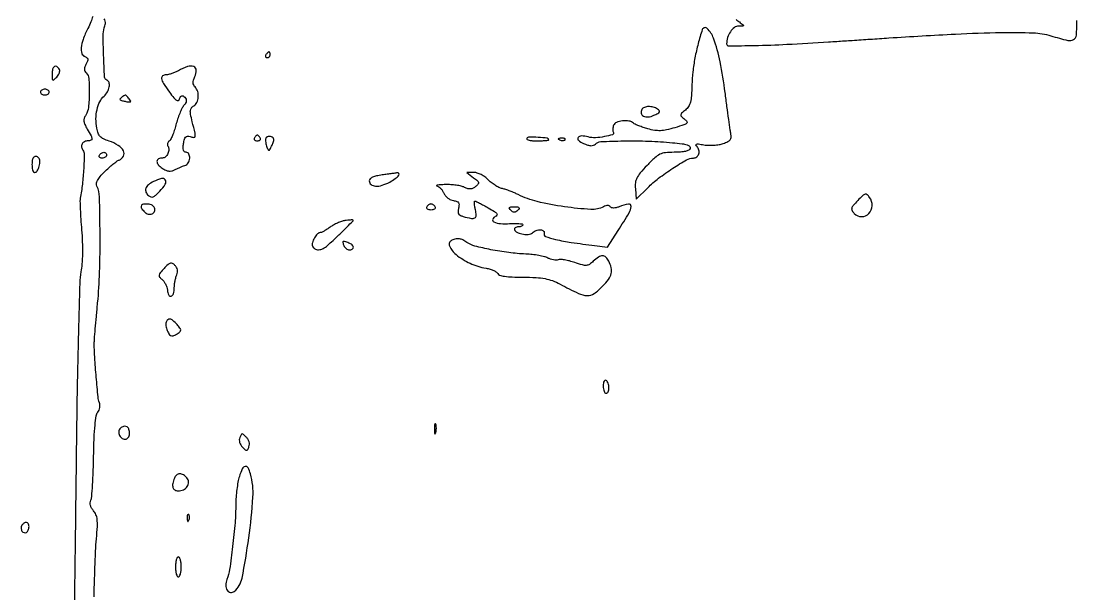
# Model space of a CAD drawing. Extents: x 0 to 5034, y 0 to 2560.
# Drawn here: x 4666.2 to 5034, y 1714.1 to 1913.7 of the extents above; entities that cross this region are included whole.
import ezdxf

# ---------------------------------------------------------------- set-up
doc = ezdxf.new("R2010")
doc.units = 0

msp = doc.modelspace()

# ---------------------------------------------------------------- linework, layer by layer
for points in [[(4915.295988, 1914.342257, 0.020923), (4916.44113, 1913.425296, -0.005352), (4917.71878, 1912.465953, -0.283896), (4917.822849, 1912.191803, -0.351715), (4917.620553, 1912.020037, -0.006889), (4916.166379, 1912, 0.163511), (4914.679337, 1911.500345, 0.083062), (4913.309022, 1910.04916, 0.072986), (4912.334484, 1908.007188, 0.075033), (4912, 1905.79083, 0.416675), (4912.675214, 1905.121262, 0.00282), (4921.715034, 1905.248155, 0.007778), (4932.943817, 1905.643938, 0.003616), (4947.5, 1906.48945, 0.000046), (4950.373441, 1906.677485, 0.000008), (4955.73125, 1907.028682, 0.000009), (4962.00772, 1907.440313, 0.000008), (4968.5, 1907.866319, -0.00329), (4991.690191, 1909.235184, -0.009742), (5007.627521, 1909.759633, -0.012431), (5018.813566, 1909.631545, -0.063607), (5024.931501, 1908.623172, 0.011553), (5030.879878, 1906.99424, 0.19653), (5032.848228, 1907.279511, 0.246126), (5033.811468, 1908.829312, 0.018362), (5034, 1913.961456)], [(4691.156331, 1915.314896, -0.040493), (4690.559771, 1913.492692, -0.017035), (4689.480905, 1911.148918, 0.024794), (4687.800532, 1907.344115, 0.06622), (4687.114146, 1904.465339, 0.115412), (4687.36813, 1902.491836, 0.214865), (4688.481686, 1901.368654, -0.077316), (4689.150172, 1900.985254, -0.186855), (4689.431638, 1900.500755, -0.131324), (4689.360997, 1899.826019, -0.031493), (4688.889045, 1898.79268, 0.038015), (4688.451788, 1897.801323, 0.086544), (4688.316421, 1896.997069, 0.108846), (4688.471313, 1896.31323, 0.08667), (4688.907359, 1895.692641, -0.180263), (4689.810173, 1893.717343, -0.020304), (4689.967591, 1888.706435, -0.023245), (4689.687233, 1883.676412, -0.114518), (4688.77227, 1881.006953, 0.057374), (4688.229643, 1879.865103, 0.108139), (4688.114564, 1878.856099, 0.083634), (4688.426975, 1877.721807, 0.024486), (4689.27227, 1876.11623, -0.009963), (4690.5961, 1873.769624, -0.106441), (4690.898537, 1872.724298, -0.326101), (4690.564866, 1872.193152, -0.095145), (4689.559017, 1872, 0.116888), (4688.326689, 1871.707921, 0.152779), (4687.498915, 1870.907419, 0.160537), (4687.298654, 1869.810479, 0.131329), (4687.764166, 1868.706195, -0.172292), (4688.232348, 1867.288073, -0.0086), (4688.035711, 1862.319904, -0.014571), (4687.571287, 1856.926618, -0.018651), (4686.814917, 1852, 0.054638), (4686.734188, 1850.998931, 0.003739), (4686.837298, 1848.15, 0.005306), (4687.022089, 1844.748087, 0.003958), (4687.295411, 1841, -0.011659), (4687.536158, 1836.809846, -0.012374), (4687.574542, 1832.695467, -0.013145), (4687.421854, 1829.036516, -0.030348), (4687.068879, 1826.308451, 0.039882), (4686.651051, 1822.51244, 0.001028), (4686.173394, 1805.366937, 0.002176), (4685.741253, 1785.218843, 0.001483), (4685.417569, 1762.308451, -0.000308), (4685.137306, 1738.510146, -0.000346), (4684.837977, 1715.634358, -0.000317), (4684.55747, 1696.169761, -0.001881)], [(4691.644898, 1713.114143, -0.002513), (4691.898013, 1721.631558, -0.002424), (4692.190083, 1729.006312, -0.010791), (4692.475973, 1733.330837, 0.008055), (4692.784673, 1737.641906, 0.039907), (4692.725397, 1740.071161, 0.072531), (4692.31098, 1741.701118, 0.085654), (4691.46055, 1743.043592, -0.049862), (4690.780276, 1743.965091, -0.071527), (4690.391694, 1744.901167, -0.080019), (4690.307402, 1745.825267, -0.083961), (4690.521074, 1746.712755, 0.080881), (4690.832236, 1747.971284, 0.004522), (4691.122957, 1752.006196, 0.00687), (4691.360507, 1756.836201, 0.004971), (4691.497695, 1762.223232, -0.00571), (4691.66492, 1768.42918, -0.014447), (4691.968261, 1772.932853, -0.015274), (4692.379567, 1776.161996, -0.134677), (4692.967216, 1777.460497, 0.07467), (4693.396391, 1778.170561, 0.056292), (4693.650605, 1779.047565, 0.056748), (4693.701494, 1779.950588, 0.07981), (4693.52858, 1780.737265, -0.069022), (4693.043259, 1782.739358, -0.003289), (4692.397885, 1789.627837, -0.005959), (4691.880149, 1796.525468, -0.015516), (4691.721049, 1801.5, -0.019691), (4691.771572, 1802.81385, -0.001423), (4692.064484, 1806.4375, -0.001992), (4692.44345, 1810.758012, -0.001505), (4692.892836, 1815.5, 0.01694), (4693.574774, 1826.204479, 0.008946), (4693.732569, 1839.516475, 0.004859), (4693.528591, 1852.461247, 0.104934), (4692.6474, 1856.148592, -0.144245), (4692.494992, 1857.110319, -0.08833), (4692.843008, 1858.213631, -0.05616), (4693.744039, 1859.547898, -0.019813), (4695.312406, 1861.245739, -0.013066), (4696.751493, 1862.611515, -0.014132), (4698.223682, 1863.863838, -0.013736), (4699.541674, 1864.863993, -0.063902), (4700.380481, 1865.315763, 0.187416), (4701.871794, 1866.669125, 0.243452), (4701.845821, 1868.486109, 0.131722), (4700.026712, 1870.423803, 0.06007), (4696.853127, 1871.898605, -0.032303), (4694.950317, 1872.657745, -0.091348), (4693.796109, 1873.492915, -0.100391), (4693.076812, 1874.634845, -0.044167), (4692.591846, 1876.362111, -0.049515), (4692.306993, 1879.647107, -0.052126), (4692.684048, 1882.865928, -0.056943), (4693.649253, 1885.642745, -0.097038), (4695.114777, 1887.603872, 0.080615), (4696.30414, 1889.091765, 0.086102), (4696.928228, 1890.846605, 0.113624), (4696.843781, 1892.343093, 0.240556), (4696.069143, 1893.166667, -0.302162), (4695.295406, 1894.205762, -0.004813), (4694.959865, 1901.905893, -0.008949), (4694.841884, 1909.267814, -0.100352), (4695.425933, 1912.121061, 0.095677), (4695.5881, 1912.877559, 0.071899), (4695.483297, 1913.724252, 0.066892), (4695.127928, 1914.564105, 0.062964)]]:
    msp.add_lwpolyline(points, format="xyb")
for points in [[(4903.514963, 1910.75, 0.017718), (4902.062749, 1905.889656, 0.017441), (4900.949739, 1900.913202, 0.017981), (4900.21754, 1896.042091, 0.022758), (4899.909426, 1891.5, -0.01101), (4899.741904, 1887.715989, -0.047175), (4899.38137, 1885.489587, -0.078425), (4898.721611, 1883.977215, -0.077891), (4897.62692, 1882.737495, 0.014547), (4896.327661, 1881.595495, 0.185402), (4896.047927, 1881.022258, 0.231373), (4896.257615, 1880.477424, 0.023429), (4897.348248, 1879.555412, -0.073942), (4898.168768, 1878.706202, -0.385788), (4898.099893, 1878.11403, -0.101677), (4897.134517, 1877.566457, -0.006158), (4893.940612, 1876.575004, -0.017463), (4891.058486, 1875.827553, -0.044062), (4888.911701, 1875.545229, -0.050346), (4886.92293, 1875.660537, -0.029515), (4884.592364, 1876.175666, -0.011575), (4882.955931, 1876.681326, -0.013388), (4881.42307, 1877.240199, -0.012483), (4880.15587, 1877.777987, -0.073284), (4879.55, 1878.168578, 0.14178), (4877.97592, 1878.904341, 0.06619), (4875.704955, 1878.957441, 0.06848), (4873.610367, 1878.432509, 0.208465), (4872.603744, 1877.409758, 0.042553), (4872.409531, 1876.737784, 0.041017), (4872.328759, 1876.03425, 0.04394), (4872.363849, 1875.402642, 0.102924), (4872.524546, 1874.960284, -0.486359), (4872.227509, 1874.151016, -0.033017), (4869.484919, 1873.457557, -0.034622), (4866.257481, 1873.09316, -0.072405), (4863.748265, 1873.348333, 0.04921), (4861.390174, 1873.698853, 0.254228), (4860.242671, 1873.146409, 0.397625), (4860.371922, 1872.178193, 0.06621), (4862.130623, 1871.102474, 0.023563), (4863.634734, 1870.519774, 0.067365), (4864.734307, 1870.310632, 0.100441), (4865.580819, 1870.435785, 0.110042), (4866.280534, 1870.880534, -0.187172), (4868.17164, 1871.714495, -0.006897), (4876.128029, 1871.965057, -0.013039), (4884.848089, 1871.891894, -0.014929), (4893.16613, 1871.356118, -0.009471), (4896.446321, 1870.983477, -0.045442), (4898.27943, 1870.568009, -0.11329), (4899.157436, 1870.042515, -0.301755), (4899.309142, 1869.363227, -0.184023), (4898.774503, 1868.76627, -0.059354), (4897.642998, 1868.343117, -0.041834), (4895.974254, 1868.081203, -0.018018), (4893.721594, 1868, 0.025224), (4890.659093, 1867.845407, 0.087753), (4888.760049, 1867.307686, 0.074248), (4886.996985, 1866.103547, 0.014831), (4884.272739, 1863.424159, 0.014585), (4881.905055, 1860.804245, 0.060418), (4880.729277, 1859.029099, 0.086549), (4880.229, 1857.362712, 0.051172), (4880.194156, 1855.280738), (4880.5, 1851.713158), (4884.5, 1855.660739, -0.03214), (4888.289382, 1858.947891, -0.018491), (4893.233518, 1862.427862, -0.014113), (4898.063096, 1865.376343, -0.130708), (4900.408034, 1866, 0.166689), (4901.564321, 1866.396498, 0.15217), (4902.28621, 1867.43357, 0.137292), (4902.331126, 1868.786273, 0.129772), (4901.671855, 1869.999436, -0.09436), (4901.312668, 1870.562634, -0.452852), (4901.464525, 1870.860931, -0.097386), (4902.220809, 1870.9028, -0.009146), (4904.068478, 1870.610032, 0.037224), (4905.666349, 1870.448056, 0.024226), (4907.521802, 1870.488569, 0.024362), (4909.338701, 1870.705784, 0.041956), (4910.81342, 1871.084803, 0.02821), (4912.410571, 1871.744746, 0.108512), (4913.251401, 1872.40329, 0.152975), (4913.583918, 1873.220102, 0.076127), (4913.506157, 1874.346062, -0.018766), (4913.244985, 1875.754241, -0.00151), (4912.707925, 1879.488592, -0.002036), (4912.098669, 1883.949216, -0.001562), (4911.468045, 1888.827869, 0.018243), (4909.716386, 1899.552079, 0.037425), (4907.420399, 1907.745829, 0.108633), (4905.262154, 1911.154562, 0.557705)], [(4751.5, 1902, 0.082592), (4751.343488, 1901.6179, 0.161196), (4751.3746, 1901.29375, 0.182303), (4751.586039, 1901.078288, 0.108972), (4751.940983, 1901, 0.093332), (4752.345238, 1901.076123, 0.09642), (4752.688914, 1901.29375, 0.099167), (4752.918938, 1901.618444, 0.105053), (4753, 1902, 0.042167), (4752.967655, 1902.382849, 0.061769), (4752.870461, 1902.70625, 0.081139), (4752.727648, 1902.92554, 0.210953), (4752.559017, 1903, 0.151918), (4752.34829, 1902.934461, 0.038439), (4752.066025, 1902.70625, 0.035638), (4751.768994, 1902.382774, 0.029505)], [(4677, 1895.285714, 0.009828), (4677.032509, 1893.631925, 0.238423), (4677.25, 1893.240734, 0.341131), (4677.630146, 1893.264421, 0.016417), (4678.618324, 1894.189753, 0.051703), (4679.187078, 1894.89009, 0.061341), (4679.562297, 1895.654633, 0.07196), (4679.698975, 1896.36516, 0.151121), (4679.559307, 1896.904039, 0.100978), (4678.666037, 1897.853624, 0.303463), (4677.819447, 1897.87514, 0.197863), (4677.193152, 1896.990898, 0.056456)], [(4721, 1896.416694, -0.025413), (4719.914454, 1895.884569, -0.021584), (4718.720312, 1895.432646, -0.02214), (4717.595455, 1895.116047, -0.055473), (4716.75, 1895.014742, 0.150022), (4715.522336, 1894.626561, 0.296812), (4715.150029, 1893.71997, 0.095785), (4715.823301, 1892.026348, 0.014388), (4717.892423, 1888.989808, 0.01054), (4719.446734, 1886.936667, 0.08013), (4720.338244, 1886.119679, 0.283664), (4720.943936, 1886.102057, 0.171829), (4721.425206, 1886.665685, -0.042675), (4721.792153, 1887.422026, -0.189081), (4722.175576, 1887.719629, -0.2153), (4722.624791, 1887.657318, -0.055918), (4723.209154, 1887.190846, -0.082184), (4723.668902, 1886.54876, -0.143809), (4723.779777, 1885.909524, -0.109367), (4723.531334, 1885.188403, -0.036231), (4722.875384, 1884.273629, 0.060311), (4722.223162, 1883.265065, 0.01721), (4721.463164, 1881.559315, 0.017062), (4720.731655, 1879.559129, 0.01733), (4720.142416, 1877.524038, -0.015785), (4719.583225, 1875.570156, -0.020286), (4718.940883, 1873.815233, -0.018549), (4718.302514, 1872.417916, -0.138778), (4717.815287, 1871.885841, 0.094266), (4717.454362, 1871.555256, 0.096695), (4717.24399, 1871.118055, 0.098985), (4717.216205, 1870.642511, 0.104025), (4717.375129, 1870.202045, -0.15113), (4717.69035, 1868.985745, -0.095993), (4717.342904, 1867.552336, -0.100983), (4716.508572, 1866.409201, -0.186887), (4715.452028, 1866, 0.115389), (4714.092961, 1865.682126, 0.28004), (4713.562657, 1864.845938, 0.189443), (4713.995862, 1863.67862, 0.065331), (4715.384886, 1862.483469, 0.035599), (4716.629358, 1861.789204, 0.073786), (4717.692877, 1861.471374, 0.088077), (4718.675693, 1861.503432, 0.071565), (4719.666752, 1861.866539, -0.013758), (4720.495954, 1862.284172, -0.00893), (4721.475546, 1862.723035, -0.00898), (4722.448049, 1863.117539, -0.016819), (4723.25, 1863.395617, 0.180961), (4724.414299, 1864.295865, 0.116245), (4724.962623, 1865.933439, 0.145721), (4724.668595, 1867.400861, 0.277738), (4723.673193, 1868, -0.178956), (4723.121167, 1868.204114, -0.145814), (4722.777354, 1868.737121, -0.080846), (4722.664063, 1869.66147, -0.026592), (4722.791091, 1871.029968, -0.02573), (4723.099412, 1872.573334, -0.129351), (4723.522356, 1873.336791, -0.20323), (4724.154525, 1873.60902, -0.0784), (4725.117898, 1873.462581, 0.059907), (4726.405763, 1873.218023, 0.393496), (4726.871553, 1873.596066, 0.093083), (4726.820004, 1874.706395, 0.003662), (4725.849545, 1878.683229, -0.011522), (4725.260757, 1881.272047, -0.072972), (4725.186824, 1882.617341, -0.146144), (4725.532776, 1883.480947, -0.097644), (4726.349545, 1884.175739, 0.15585), (4727.45248, 1885.356391, 0.092739), (4727.946404, 1887.234127, 0.088964), (4727.734841, 1889.237858, 0.126352), (4726.827126, 1890.772874, -0.08495), (4726.338253, 1891.463621, -0.107368), (4726.158385, 1892.223269, -0.080891), (4726.291734, 1893.150388, -0.030821), (4726.760229, 1894.373105, 0.107679), (4727.248652, 1896.631442, 0.317116), (4726.379679, 1897.859769, 0.170679), (4724.236887, 1897.865817, 0.042853)], [(4673, 1889, 0.148195), (4673.115568, 1888.618646, 0.098894), (4673.440625, 1888.29375, 0.082425), (4673.926543, 1888.074694, 0.064853), (4674.5, 1888, 0.064853), (4675.073457, 1888.074694, 0.082425), (4675.559375, 1888.29375, 0.098894), (4675.884432, 1888.618646, 0.148195), (4676, 1889, 0.148195), (4675.884432, 1889.381354, 0.098894), (4675.559375, 1889.70625, 0.082425), (4675.073457, 1889.925306, 0.064853), (4674.5, 1890, 0.064853), (4673.926543, 1889.925306, 0.082425), (4673.440625, 1889.70625, 0.098894), (4673.115568, 1889.381354, 0.148195)], [(4701.15805, 1887.118842, 0.08667), (4700.692549, 1886.695662, 0.368251), (4700.708402, 1886.348286, 0.140085), (4701.205702, 1886.049412, 0.018479), (4702.416794, 1885.771155, 0.012123), (4703.799693, 1885.541397, 0.169815), (4704.286925, 1885.63815, 0.412471), (4704.367853, 1885.94743, 0.041581), (4703.8863, 1886.637, 0.007133), (4702.988861, 1887.687488, 0.170302), (4702.65559, 1887.874859, 0.178768), (4702.284575, 1887.807734, 0.008029)], [(4882.446149, 1882.912868, 0.191646), (4882.212881, 1881.592575, 0.234545), (4882.976927, 1880.617382, 0.14082), (4884.656575, 1880.336579, 0.078504), (4886.670722, 1880.895832, 0.01703), (4888.052874, 1881.583346, 0.136002), (4888.561186, 1882.072297, 0.312079), (4888.528561, 1882.534048, 0.082984), (4887.947847, 1883.053394, 0.072361), (4886.41063, 1883.739156, 0.075311), (4884.762986, 1883.94586, 0.087135), (4883.339815, 1883.658305, 0.162411)], [(4747.5, 1873, 0.146489), (4747.397987, 1872.620597, 0.191582), (4747.538811, 1872.29375, 0.134005), (4747.925364, 1872.072951, 0.063222), (4748.5, 1872, 0.063222), (4749.074636, 1872.072951, 0.134005), (4749.461189, 1872.29375, 0.191582), (4749.602013, 1872.620597, 0.146489), (4749.5, 1873, 0.025622), (4749.235369, 1873.382847, 0.032351), (4748.951311, 1873.70625, 0.033983), (4748.686704, 1873.937141, 0.163822), (4748.5, 1874, 0.163822), (4748.313296, 1873.937141, 0.033983), (4748.048689, 1873.70625, 0.032351), (4747.764631, 1873.382847, 0.025622)], [(4751.530086, 1873.048679, 0.119118), (4751.375776, 1872.57745, 0.038759), (4751.374405, 1871.83991, 0.036094), (4751.500851, 1870.990494, 0.033607), (4751.749933, 1870.146958, 0.0125), (4752.259305, 1868.869102, 0.350751), (4752.55435, 1868.711046, 0.233892), (4752.874172, 1868.950369, 0.006981), (4753.629465, 1870.494588, 0.023529), (4754.141619, 1871.726899, 0.106009), (4754.246452, 1872.495213, 0.182259), (4754.004148, 1873.01504, 0.102266), (4753.409617, 1873.39631, 0.065757), (4752.855318, 1873.52907, 0.071784), (4752.302458, 1873.507185, 0.080839), (4751.835532, 1873.339797, 0.128622)], [(4842.380278, 1872.806286, 0.446572), (4842.471546, 1872.496401, 0.055479), (4843.220681, 1872.236847, 0.036915), (4844.418382, 1872.057194, 0.018775), (4845.940983, 1872, 0.009027), (4847.497282, 1872.0281, 0.014958), (4848.807664, 1872.114737, 0.008653), (4849.863316, 1872.234791, 0.376475), (4850, 1872.390594, 0.383488), (4849.508885, 1872.936751, 0.012883), (4846.369686, 1873.189262, 0.013893), (4843.217234, 1873.273505, 0.259648)], [(4853.8125, 1872.316886, 0.051402), (4854.359369, 1872.160852, 0.05415), (4854.916927, 1872.123424, 0.060344), (4855.402231, 1872.202593, 0.126455), (4855.729167, 1872.395833, 0.296942), (4855.77538, 1872.614691, 0.208169), (4855.592839, 1872.799335, 0.077125), (4855.112848, 1872.910055, 0.028489), (4854.416667, 1872.921053, 0.018894), (4853.670344, 1872.862007, 0.168741), (4853.37858, 1872.720685, 0.470617), (4853.395823, 1872.538436, 0.054073)], [(4670.683333, 1866.35, 0.161068), (4670.118651, 1865.22726, 0.048331), (4670.021697, 1863.290812, 0.049496), (4670.282958, 1861.507546, 0.344317), (4670.932612, 1861, 0.266548), (4671.842647, 1861.522239, 0.067826), (4672.520461, 1863.155444, 0.065335), (4672.754637, 1864.98276, 0.198126), (4672.28267, 1866.11733, 0.072965), (4671.881294, 1866.416001, 0.087621), (4671.435014, 1866.563528, 0.100526), (4671.014513, 1866.539992, 0.133054)], [(4696, 1867, -0.153634), (4695.879982, 1866.618621, -0.097988), (4695.542039, 1866.29375, -0.080552), (4695.037096, 1866.074545, -0.062283), (4694.440983, 1866, -0.066118), (4693.889346, 1866.073267, -0.138808), (4693.521475, 1866.29375, -0.191142), (4693.392057, 1866.620352, -0.139169), (4693.5, 1867, -0.06081), (4693.806203, 1867.382515, -0.051032), (4694.2129, 1867.70625, -0.053229), (4694.653442, 1867.926698, -0.089642), (4695.059017, 1868, -0.105429), (4695.418051, 1867.923444, -0.099231), (4695.723586, 1867.70625, -0.096318), (4695.928382, 1867.381732, -0.092995)], [(4823.827801, 1859.164778, -0.016786), (4825.151718, 1858.073658, -0.157013), (4825.52458, 1857.446584, -0.237956), (4825.37907, 1856.857751, -0.042172), (4824.543712, 1856.036278, -0.057095), (4823.650149, 1855.452555, -0.100285), (4822.801425, 1855.222508, -0.090619), (4821.870828, 1855.330902, -0.040078), (4820.715911, 1855.787929, 0.057966), (4819.557753, 1856.199077, 0.020644), (4817.829049, 1856.520867, 0.020163), (4815.885413, 1856.720668, 0.022425), (4814, 1856.753241, 0.007812), (4812.36493, 1856.682576, 0.024388), (4811.270095, 1856.564337, 0.151998), (4810.987176, 1856.424857, 0.599319), (4811.025857, 1856.284417, -0.098296), (4811.680837, 1855.993366, -0.046039), (4812.389648, 1855.388871, -0.043194), (4813.040255, 1854.594633, -0.046646), (4813.525857, 1853.719842, 0.072492), (4814.071559, 1852.846061, 0.05293), (4814.900649, 1852.054821, 0.053203), (4815.871467, 1851.45964, 0.075894), (4816.838056, 1851.16891, -0.043807), (4818.012657, 1850.896074, -0.168156), (4818.601787, 1850.449158, -0.167072), (4818.790753, 1849.731693, -0.043114), (4818.597647, 1848.533033, 0.047654), (4818.41941, 1847.359022, 0.14476), (4818.603211, 1846.581356, 0.147917), (4819.176974, 1846.038767, 0.050521), (4820.259591, 1845.627778, 0.018664), (4823.066631, 1844.986677, 0.176105), (4824.266459, 1845.182054, 0.280631), (4824.746896, 1846.033842, 0.045674), (4824.5, 1848, -0.014288), (4824.281567, 1849.150478, -0.02466), (4824.174875, 1850.11875, -0.022833), (4824.164064, 1850.850289, -0.405198), (4824.318471, 1851, -0.114842), (4824.641713, 1850.924764, -0.003492), (4825.880048, 1850.304513, -0.006727), (4827.332321, 1849.539587, -0.004581), (4828.964111, 1848.632386, -0.010135), (4831.114682, 1847.352508, -0.084505), (4831.959258, 1846.603178, -0.32926), (4831.981109, 1846.061451, -0.15332), (4831.398967, 1845.599604, 0.222468), (4830.521298, 1844.688271, 0.377718), (4830.900403, 1843.775164, 0.094335), (4833.193853, 1843.148193, 0.039548), (4836.40801, 1843.149196, -0.015416), (4838.168587, 1843.234717, -0.025722), (4839.651103, 1843.1847, -0.023794), (4840.767766, 1843.035602, -0.362334), (4841, 1842.757206, -0.189592), (4840.886275, 1842.468066, -0.088692), (4840.559375, 1842.222429, -0.068508), (4840.074046, 1842.055823, -0.048508), (4839.5, 1842, 0.116867), (4838.311223, 1841.718294, 0.40609), (4838.076787, 1841.042568, 0.170905), (4838.91827, 1840.185261, 0.052616), (4840.644645, 1839.553053, 0.042777), (4841.73692, 1839.376331, 0.045116), (4842.823684, 1839.392929, 0.049604), (4843.751513, 1839.585428, 0.121011), (4844.344645, 1839.944645, -0.110363), (4845.640328, 1840.767046, -0.103735), (4847.193148, 1840.98428, -0.17259), (4848.225914, 1840.535961, -0.305462), (4848.426005, 1839.667768, 0.424195), (4848.887844, 1838.67641, 0.025078), (4852.418743, 1837.652261, 0.021195), (4857.883168, 1836.602599, 0.006967), (4866, 1835.512835), (4870.5, 1834.97238), (4874.194719, 1840.73619, 0.007036), (4878.034498, 1846.916011, 0.123891), (4878.715026, 1849.152641, 0.482816), (4877.822941, 1849.935097, 0.045965), (4874.600501, 1849.038211, -0.029794), (4873.481883, 1848.687578, -0.061339), (4872.572703, 1848.576419, -0.08781), (4871.896786, 1848.696649, -0.16806), (4871.474713, 1849.040915, 0.141348), (4871.100596, 1849.380047, 0.113237), (4870.568956, 1849.504548, 0.082424), (4869.891658, 1849.395279, 0.041767), (4869.096548, 1849.051671, -0.138815), (4864.696906, 1848.088453, -0.020197), (4855.491795, 1849.018775, -0.023873), (4846.035013, 1850.82621, -0.057686), (4839.363163, 1853.275461, 0.01592), (4838.074909, 1853.874464, 0.01066), (4836.566792, 1854.480463, 0.010741), (4835.078972, 1855.00555, 0.020733), (4833.864213, 1855.350047, -0.053466), (4832.684406, 1855.769656, -0.027452), (4831.3082, 1856.527621, -0.026932), (4829.962386, 1857.472594, -0.036454), (4828.864213, 1858.47311, 0.046393), (4827.775085, 1859.426527, 0.038428), (4826.460112, 1860.231866, 0.039973), (4825.128317, 1860.783661, 0.078881), (4824, 1860.960488), (4821.5, 1860.955528)], [(4712.308337, 1857.805536, 0.060497), (4710.578201, 1856.694135, 0.134836), (4709.687937, 1855.422792, 0.181469), (4709.708829, 1854.132373, 0.12638), (4710.571792, 1852.940418, 0.098347), (4711.426552, 1852.477159, 0.167044), (4712.231015, 1852.50165, 0.09577), (4713.162768, 1853.076024, 0.020004), (4714.528654, 1854.436418, 0.043248), (4716.446805, 1856.902995, 0.297655), (4716.440837, 1858.365138, 0.323509), (4715.136337, 1858.859645, 0.046716)], [(4792, 1860.099806, 0.020671), (4789.989279, 1859.746689, 0.054782), (4788.607799, 1859.281764, 0.088674), (4787.785784, 1858.706048, 0.198273), (4787.5, 1858.013695, 0.233299), (4788.110011, 1856.777493, 0.151236), (4789.634971, 1856.214258, 0.089747), (4791.944934, 1856.505474, 0.04743), (4794.615093, 1857.631915, 0.029704), (4796.55576, 1858.830818, 0.068079), (4797.812176, 1859.998314, 0.331477), (4797.840198, 1860.607563, 0.302295), (4797.25, 1860.849806, -0.012976), (4796.755758, 1860.764105, -0.000961), (4795.398438, 1860.567539, -0.001335), (4793.778232, 1860.340492, -0.001012)], [(4708, 1849.122445, 0.119946), (4708.103172, 1848.698558, 0.035796), (4708.453075, 1848.126653, 0.033633), (4708.952098, 1847.519388, 0.030751), (4709.542382, 1846.964826, 0.143374), (4710.849878, 1846.399781, 0.176109), (4712.137991, 1846.69532, 0.20956), (4712.79189, 1847.685844, 0.182981), (4712.553851, 1848.912868, 0.173717), (4711.610779, 1849.664978, 0.070926), (4709.976767, 1849.975174, 0.082536), (4708.508401, 1849.800041, 0.33344)], [(4807.5, 1849, 0.210115), (4807.446971, 1848.621971, 0.178861), (4807.685686, 1848.29375, 0.100989), (4808.231628, 1848.071437, 0.046386), (4809, 1848, 0.046386), (4809.768372, 1848.071437, 0.100989), (4810.314314, 1848.29375, 0.178861), (4810.553029, 1848.621971, 0.210115), (4810.5, 1849, 0.057296), (4810.19817, 1849.382513, 0.050113), (4809.804436, 1849.70625, 0.052849), (4809.382901, 1849.926995, 0.094481), (4809, 1850, 0.094481), (4808.617099, 1849.926995, 0.052849), (4808.195564, 1849.70625, 0.050113), (4807.80183, 1849.382513, 0.057296)], [(4957.669778, 1851.17721, 0.01314), (4956.063015, 1849.409378, 0.113126), (4955.567849, 1848.472325, 0.204775), (4955.682985, 1847.673404, 0.059647), (4956.468018, 1846.674839, 0.195124), (4959.04718, 1845.584408, 0.210516), (4961.551635, 1846.644412, 0.183915), (4962.679308, 1849.374775, 0.166329), (4961.768119, 1852.302438, 0.053555), (4960.919837, 1853.234491, 0.253575), (4960.240558, 1853.392628, 0.12485), (4959.415195, 1852.924027, 0.010508)], [(4839.2, 1847.8, -0.049631), (4838.547259, 1847.265408, -0.147822), (4838, 1847.1, -0.147822), (4837.452741, 1847.265408, -0.049631), (4836.8, 1847.8, -0.051663), (4836.313616, 1848.398813, -0.354955), (4836.35, 1848.75, -0.180052), (4836.800928, 1848.95632, -0.018208), (4838, 1849, -0.018208), (4839.199072, 1848.95632, -0.180052), (4839.65, 1848.75, -0.354955), (4839.686384, 1848.398813, -0.051663)], [(4779.013097, 1844.189218, 0.043998), (4777.869663, 1843.904966, 0.021619), (4776.473153, 1843.355541, 0.021264), (4775.061947, 1842.655339, 0.028926), (4773.858727, 1841.899404, -0.012014), (4772.783471, 1841.172041, -0.015407), (4771.758808, 1840.55795, -0.013277), (4770.882848, 1840.099073, -0.114496), (4770.455872, 1840, 0.208363), (4769.461461, 1839.566795, 0.055661), (4768.409768, 1838.14803, 0.05549), (4767.681161, 1836.497987, 0.169435), (4767.718232, 1835.291892, 0.176491), (4768.522119, 1834.367513, 0.135827), (4769.832105, 1834.053017, 0.104233), (4771.410794, 1834.442865, 0.074774), (4772.916112, 1835.470693, 0.002693), (4776.870948, 1839.182761, 0.006827), (4779.692814, 1841.934329, 0.002517), (4781.851536, 1844.119445, 0.484628), (4781.816667, 1844.389813, 0.145317), (4781.587649, 1844.448626, 0.008547), (4780.862493, 1844.409186, 0.012335), (4779.988845, 1844.324972, 0.008737)], [(4778.638374, 1835.5, 0.074185), (4778.962529, 1834.926569, 0.064359), (4779.454091, 1834.440625, 0.06686), (4780.031441, 1834.111903, 0.096313), (4780.606989, 1834, 0.127945), (4781.604576, 1834.25952, 0.293113), (4781.955688, 1834.915368, 0.201856), (4781.528974, 1835.740881, 0.082423), (4780.418213, 1836.393011, 0.010164), (4778.918683, 1836.933731, 0.200314), (4778.440065, 1836.900345, 0.357471), (4778.289727, 1836.562907, 0.024732)], [(4816.25, 1837.337719, 0.42437), (4815.44885, 1835.358349, 0.117572), (4817.720486, 1832.383451, 0.064372), (4822.614172, 1829.342476, 0.062194), (4828.17722, 1827.601989, -0.027993), (4829.614775, 1827.257863, -0.035333), (4830.893578, 1826.774228, -0.038063), (4831.866782, 1826.232037, -0.167695), (4832.260642, 1825.718341, 0.250778), (4832.850853, 1825.160112, 0.031338), (4834.636669, 1824.791635, 0.02519), (4837.2904, 1824.550937, 0.009059), (4841.083423, 1824.467604, -0.011299), (4845.653712, 1824.34671, -0.034078), (4848.747608, 1823.98252, -0.044029), (4851.301138, 1823.266719, -0.031692), (4854, 1822.046343, 0.011024), (4860.398454, 1818.828416, 0.098669), (4863.432563, 1818.06261, 0.167148), (4865.819626, 1818.750828, 0.047307), (4868.803833, 1821.297607, 0.036413), (4870.837874, 1823.727337, 0.09593), (4871.786295, 1825.779502, 0.115867), (4871.808334, 1827.794356, 0.068012), (4870.964816, 1830.065741, 0.080531), (4869.917202, 1831.437783, 0.19308), (4868.747929, 1831.900068, 0.14677), (4867.346529, 1831.472048, 0.0416), (4865.541308, 1830.038807, -0.04017), (4864.188322, 1828.958301, -0.131711), (4863.115873, 1828.588946, -0.088289), (4861.764525, 1828.733215, -0.012329), (4859.073189, 1829.586828, 0.019283), (4857.292073, 1830.124608, 0.022458), (4855.562679, 1830.492783, 0.022186), (4854.090697, 1830.671, 0.111086), (4853.27389, 1830.551607, -0.093111), (4852.576722, 1830.424225, -0.040972), (4851.638822, 1830.505902, -0.038684), (4850.629451, 1830.759443, -0.042018), (4849.700024, 1831.160543, 0.061226), (4848.509708, 1831.620986, 0.017141), (4846.555765, 1832.042603, 0.017019), (4844.294793, 1832.370929, 0.017149), (4842.022466, 1832.543676, -0.021275), (4836.100136, 1833.043071, -0.017277), (4829.8111, 1834.065857, -0.015364), (4824.266749, 1835.343546, -0.088679), (4821.548199, 1836.6039, 0.035352), (4820.114487, 1837.463967, 0.0832), (4818.927506, 1837.83589, 0.0878), (4817.724347, 1837.790722, 0.042739)], [(4716.012514, 1827.513321, 0.014336), (4714.668274, 1825.997627, 0.124851), (4714.281108, 1825.192919, 0.223586), (4714.443429, 1824.529376, 0.058496), (4715.248098, 1823.742711, -0.070516), (4715.888552, 1823.085876, -0.038925), (4716.479675, 1822.130671, -0.037909), (4716.938008, 1821.048325, -0.049337), (4717.179259, 1820, 0.070297), (4717.6685, 1818.218121, 0.386235), (4718.500507, 1817.841264, 0.259315), (4719.290652, 1818.686915, 0.054102), (4719.575921, 1820.772647, -0.023503), (4719.66423, 1821.950645, -0.017615), (4719.867719, 1823.23568, -0.017902), (4720.145882, 1824.434073, -0.038444), (4720.462665, 1825.327541, 0.068457), (4720.715802, 1826.204955, 0.08398), (4720.69588, 1827.056553, 0.083185), (4720.396098, 1827.860437, 0.065711), (4719.83042, 1828.598151, 0.067023), (4718.956159, 1829.264912, 0.201293), (4718.22593, 1829.353281, 0.118172), (4717.394562, 1828.885954, 0.017315)], [(4716.718461, 1808.75, 0.136548), (4716.627673, 1807.506244, 0.053306), (4717.149688, 1805.848494, 0.053572), (4717.962112, 1804.42501, 0.246454), (4718.785184, 1804.015313, 0.0766), (4719.155164, 1804.080469, 0.020078), (4719.718967, 1804.297446, 0.019912), (4720.348732, 1804.599596, 0.01921), (4720.960237, 1804.954263, 0.0661), (4721.652906, 1805.53297, 0.223004), (4721.824993, 1806.081574, 0.131894), (4721.537668, 1806.766619, 0.01904), (4720.555249, 1807.93895, 0.027114), (4719.103392, 1809.378144, 0.130351), (4718.073198, 1809.898291, 0.252765), (4717.304695, 1809.671605, 0.111589)], [(4869, 1786.559017, 0.037227), (4869.073066, 1785.579009, 0.055981), (4869.29375, 1784.751711, 0.073461), (4869.616918, 1784.186221, 0.230178), (4870, 1784, 0.186414), (4870.381787, 1784.147465, 0.089706), (4870.70625, 1784.570164, 0.069539), (4870.926216, 1785.198222, 0.049547), (4871, 1785.940983, 0.046881), (4870.925923, 1786.729296, 0.046318), (4870.70625, 1787.49335, 0.050262), (4870.383556, 1788.123976, 0.111412), (4870, 1788.5, 0.253782), (4869.615199, 1788.521766, 0.1651), (4869.287316, 1788.205217, 0.083483), (4869.068671, 1787.520664, 0.035659)], [(4810.194949, 1771.5, 0.012823), (4810.235556, 1770.431793, 0.080377), (4810.356533, 1769.900903, 0.597527), (4810.51666, 1769.883358, 0.087174), (4810.692991, 1770.269032, 0.037336), (4810.832894, 1771.036634, 0.029507), (4810.872264, 1771.880008, 0.030339), (4810.814405, 1772.671085, 0.06278), (4810.655937, 1773.269032, 0.31318), (4810.47713, 1773.386009, 0.333666), (4810.315079, 1773.257153, 0.052471), (4810.212705, 1772.580113, 0.014395)], [(4701.056537, 1772.034942, 0.192318), (4700.302134, 1771.015807, 0.149568), (4700.357363, 1769.625613, 0.141045), (4701.193624, 1768.446476, 0.170028), (4702.468615, 1768, 0.124668), (4703.05576, 1768.148708, 0.102027), (4703.552757, 1768.566867, 0.09092), (4703.885293, 1769.195386, 0.076473), (4704, 1769.940983, 0.06576), (4703.803545, 1771.428244, 0.174181), (4703.200043, 1772.296218, 0.204238), (4702.259009, 1772.502107, 0.091765)], [(4742.4, 1768.6, 0.087473), (4742.240109, 1767.777077, 0.071833), (4742.35279, 1766.887638, 0.067451), (4742.725706, 1766.015676, 0.06172), (4743.326511, 1765.244917, 0.016561), (4744.303527, 1764.330564, 0.199399), (4744.781744, 1764.169149, 0.261743), (4745.157198, 1764.415192, 0.028078), (4745.6, 1765.4, 0.087473), (4745.759891, 1766.222923, 0.071833), (4745.64721, 1767.112362, 0.067451), (4745.274294, 1767.984324, 0.06172), (4744.673489, 1768.755083, 0.016561), (4743.696473, 1769.669436, 0.199399), (4743.218256, 1769.830851, 0.261743), (4742.842802, 1769.584808, 0.028078)], [(4742.244093, 1755.017718, 0.029912), (4741.766121, 1753.087248, 0.013786), (4741.365452, 1750.528655, 0.013599), (4741.090777, 1747.806694, 0.018346), (4741, 1745.333474, -0.020144), (4740.741384, 1738.916804, -0.009277), (4739.913815, 1730.594721, -0.007151), (4738.856181, 1722.627174, -0.060237), (4737.9033, 1719.138077, 0.098789), (4737.517055, 1717.129635, 0.1371), (4738.019963, 1715.377081, 0.217128), (4739.152249, 1714.616937, 0.217415), (4740.467895, 1714.973356, 0.172951), (4743.192468, 1719.564754, 0.013958), (4745.536907, 1733.633019, 0.018139), (4746.971015, 1747.792048, 0.084491), (4746.122737, 1755.925861, 0.051671), (4745.275295, 1758.074061, 0.343027), (4744.29601, 1758.524251, 0.231746), (4743.265795, 1757.681831, 0.031855)], [(4719.606989, 1754.418213, 0.04268), (4719.058126, 1752.517354, 0.119517), (4719.116095, 1751.141687, 0.188865), (4719.749068, 1750.314818, 0.136874), (4720.877555, 1750, 0.108413), (4722.739235, 1750.408462, 0.133848), (4724.095301, 1751.546213, 0.159858), (4724.544492, 1753.053843, 0.167866), (4724, 1754.5, 0.079554), (4722.763386, 1755.583059, 0.145805), (4721.483531, 1755.938584, 0.175126), (4720.378304, 1755.515807, 0.1237)], [(4724.078947, 1740.416667, 0.018894), (4724.137993, 1739.670344, 0.168741), (4724.279315, 1739.37858, 0.470617), (4724.461564, 1739.395823, 0.054073), (4724.683114, 1739.8125, 0.051402), (4724.839148, 1740.359369, 0.05415), (4724.876576, 1740.916927, 0.060344), (4724.797407, 1741.402231, 0.126455), (4724.604167, 1741.729167, 0.296942), (4724.385309, 1741.77538, 0.208169), (4724.200665, 1741.592839, 0.077125), (4724.089945, 1741.112848, 0.028489)], [(4666.5, 1738, 0.144545), (4666.228407, 1737.005022, 0.137775), (4666.532901, 1736.000994, 0.173073), (4667.249279, 1735.445281, 0.22115), (4668.069098, 1735.542705, 0.159216), (4668.740337, 1736.337303, 0.09745), (4668.975841, 1737.552855, 0.119333), (4668.719488, 1738.598328, 0.280205), (4668.059017, 1739, 0.089642), (4667.653442, 1738.926698, 0.053229), (4667.2129, 1738.70625, 0.051032), (4666.806203, 1738.382515, 0.06081)], [(4720, 1723.5, 0.027026), (4720.072542, 1722.158889, 0.042582), (4720.29375, 1721.028125, 0.052312), (4720.614308, 1720.232098, 0.277684), (4721, 1720, 0.277684), (4721.385692, 1720.232098, 0.052312), (4721.70625, 1721.028125, 0.042582), (4721.927458, 1722.158889, 0.027026), (4722, 1723.5, 0.027026), (4721.927458, 1724.841111, 0.042582), (4721.70625, 1725.971875, 0.052312), (4721.385692, 1726.767902, 0.277684), (4721, 1727, 0.277684), (4720.614308, 1726.767902, 0.052312), (4720.29375, 1725.971875, 0.042582), (4720.072542, 1724.841111, 0.027026)]]:
    msp.add_lwpolyline(points, format="xyb", close=True)

doc.saveas('drawing.dxf')
